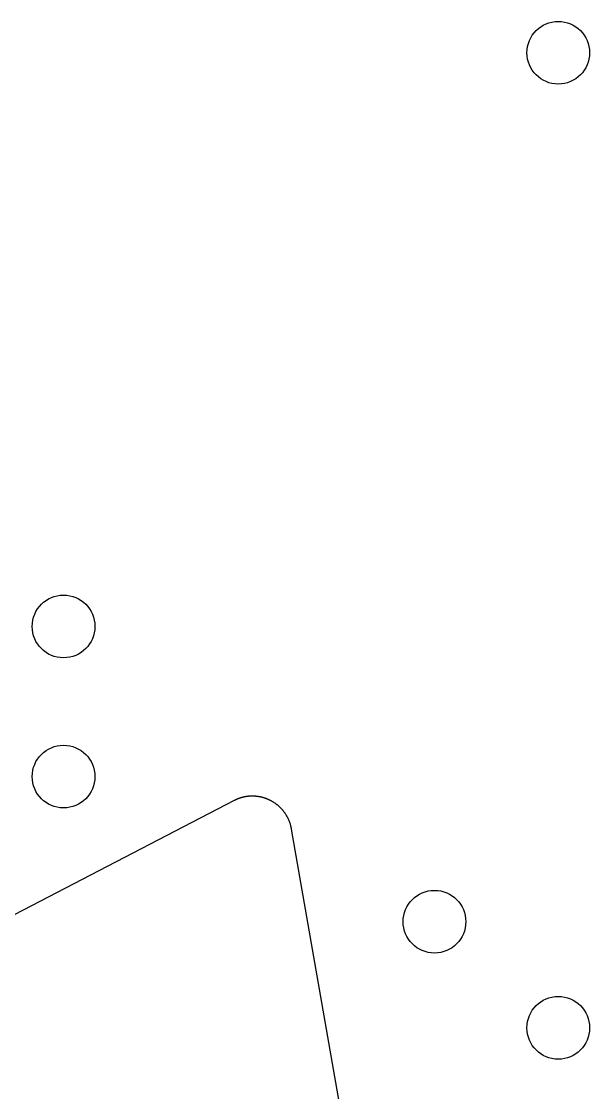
# Model space of a CAD drawing. Header units: millimetres. Extents: x 72.5 to 127.5, y -127.5 to -72.5.
# Drawn here: x 91.65 to 99.81, y -115.69 to -100.31 of the extents above; entities that cross this region are included whole.
import ezdxf

# ---------------------------------------------------------------- set-up
doc = ezdxf.new("R2010")
doc.units = ezdxf.units.MM
doc.layers.add('Edge.Cuts', color=254, linetype='CONTINUOUS', true_color=0xd0d2cd)

msp = doc.modelspace()

# ---------------------------------------------------------------- linework, layer by layer
at = {"layer": 'Edge.Cuts', "linetype": 'CONTINUOUS'}
for p, q in [((94.706862, -111.500089), (87.626761, -115.176504)), ((94.711126, -111.497901), (94.706862, -111.500089)), ((94.714207, -111.496346), (94.711126, -111.497901)), ((94.717293, -111.494812), (94.714207, -111.496346)), ((94.720386, -111.493296), (94.717293, -111.494812)), ((94.723483, -111.491801), (94.720386, -111.493296)), ((94.726587, -111.490324), (94.723483, -111.491801)), ((94.729696, -111.488867), (94.726587, -111.490324)), ((94.732812, -111.487429), (94.729696, -111.488867)), ((94.735932, -111.486012), (94.732812, -111.487429)), ((94.739059, -111.484613), (94.735932, -111.486012)), ((94.74219, -111.483234), (94.739059, -111.484613)), ((94.745329, -111.481874), (94.74219, -111.483234)), ((94.74847, -111.480534), (94.745329, -111.481874)), ((94.75162, -111.479213), (94.74847, -111.480534)), ((94.754772, -111.477912), (94.75162, -111.479213)), ((94.757932, -111.47663), (94.754772, -111.477912)), ((94.761095, -111.475368), (94.757932, -111.47663)), ((94.764265, -111.474125), (94.761095, -111.475368)), ((94.767439, -111.472902), (94.764265, -111.474125)), ((94.770619, -111.471698), (94.767439, -111.472902)), ((94.773803, -111.470514), (94.770619, -111.471698)), ((94.776994, -111.469349), (94.773803, -111.470514)), ((94.780187, -111.468204), (94.776994, -111.469349)), ((94.783387, -111.467078), (94.780187, -111.468204)), ((94.78659, -111.465972), (94.783387, -111.467078)), ((94.7898, -111.464885), (94.78659, -111.465972)), ((94.793013, -111.463818), (94.7898, -111.464885)), ((94.796232, -111.46277), (94.793013, -111.463818)), ((94.799454, -111.461742), (94.796232, -111.46277)), ((94.802683, -111.460734), (94.799454, -111.461742)), ((94.805913, -111.459745), (94.802683, -111.460734)), ((94.809151, -111.458775), (94.805913, -111.459745)), ((94.81239, -111.457826), (94.809151, -111.458775)), ((94.815637, -111.456896), (94.81239, -111.457826)), ((94.818885, -111.455986), (94.815637, -111.456896)), ((94.822139, -111.455094), (94.818885, -111.455986)), ((94.825395, -111.454224), (94.822139, -111.455094)), ((94.828658, -111.453372), (94.825395, -111.454224)), ((94.831922, -111.45254), (94.828658, -111.453372)), ((94.835193, -111.451728), (94.831922, -111.45254)), ((94.838465, -111.450935), (94.835193, -111.451728)), ((94.841744, -111.450162), (94.838465, -111.450935)), ((94.845023, -111.44941), (94.841744, -111.450162)), ((94.848309, -111.448676), (94.845023, -111.44941)), ((94.851596, -111.447962), (94.848309, -111.448676)), ((94.854888, -111.447268), (94.851596, -111.447962)), ((94.858182, -111.446594), (94.854888, -111.447268)), ((94.861482, -111.44594), (94.858182, -111.446594)), ((94.864782, -111.445305), (94.861482, -111.44594)), ((94.868088, -111.44469), (94.864782, -111.445305)), ((94.871395, -111.444095), (94.868088, -111.44469)), ((94.874708, -111.443519), (94.871395, -111.444095)), ((94.87802, -111.442964), (94.874708, -111.443519)), ((94.881339, -111.442428), (94.87802, -111.442964)), ((94.884657, -111.441913), (94.881339, -111.442428)), ((94.887981, -111.441416), (94.884657, -111.441913)), ((94.891306, -111.44094), (94.887981, -111.441416)), ((94.894635, -111.440484), (94.891306, -111.44094)), ((94.897964, -111.440047), (94.894635, -111.440484)), ((94.901298, -111.439631), (94.897964, -111.440047)), ((94.904633, -111.439234), (94.901298, -111.439631)), ((94.907972, -111.438857), (94.904633, -111.439234)), ((94.91131, -111.438501), (94.907972, -111.438857)), ((94.914653, -111.438163), (94.91131, -111.438501)), ((94.917996, -111.437847), (94.914653, -111.438163)), ((94.921344, -111.437549), (94.917996, -111.437847)), ((94.92469, -111.437272), (94.921344, -111.437549)), ((94.928041, -111.437015), (94.92469, -111.437272)), ((94.931391, -111.436778), (94.928041, -111.437015)), ((94.934745, -111.43656), (94.931391, -111.436778)), ((94.938099, -111.436363), (94.934745, -111.43656)), ((94.941456, -111.436186), (94.938099, -111.436363)), ((94.944812, -111.436029), (94.941456, -111.436186)), ((94.948172, -111.435891), (94.944812, -111.436029)), ((94.95153, -111.435774), (94.948172, -111.435891)), ((94.954892, -111.435677), (94.95153, -111.435774)), ((94.958252, -111.435599), (94.954892, -111.435677)), ((94.961616, -111.435542), (94.958252, -111.435599)), ((94.964978, -111.435505), (94.961616, -111.435542)), ((94.968343, -111.435487), (94.964978, -111.435505)), ((94.971706, -111.43549), (94.968343, -111.435487)), ((94.975072, -111.435513), (94.971706, -111.43549)), ((94.978437, -111.435556), (94.975072, -111.435513)), ((94.981803, -111.435619), (94.978437, -111.435556)), ((94.985168, -111.435702), (94.981803, -111.435619)), ((94.988535, -111.435805), (94.985168, -111.435702)), ((94.991899, -111.435927), (94.988535, -111.435805)), ((94.995266, -111.436071), (94.991899, -111.435927)), ((94.99863, -111.436234), (94.995266, -111.436071)), ((95.001996, -111.436417), (94.99863, -111.436234)), ((95.005359, -111.43662), (95.001996, -111.436417)), ((95.008724, -111.436843), (95.005359, -111.43662)), ((95.012086, -111.437086), (95.008724, -111.436843)), ((95.01545, -111.437349), (95.012086, -111.437086)), ((95.01881, -111.437632), (95.01545, -111.437349)), ((95.022172, -111.437936), (95.01881, -111.437632)), ((95.02553, -111.438259), (95.022172, -111.437936)), ((95.028889, -111.438602), (95.02553, -111.438259)), ((95.032245, -111.438965), (95.028889, -111.438602)), ((95.035601, -111.439349), (95.032245, -111.438965)), ((95.038954, -111.439752), (95.035601, -111.439349)), ((95.042306, -111.440175), (95.038954, -111.439752)), ((95.045656, -111.440618), (95.042306, -111.440175)), ((95.049005, -111.441081), (95.045656, -111.440618)), ((95.05235, -111.441564), (95.049005, -111.441081)), ((95.055695, -111.442067), (95.05235, -111.441564)), ((95.059035, -111.44259), (95.055695, -111.442067)), ((95.062375, -111.443132), (95.059035, -111.44259)), ((95.065711, -111.443695), (95.062375, -111.443132)), ((95.069046, -111.444277), (95.065711, -111.443695)), ((95.072376, -111.44488), (95.069046, -111.444277)), ((95.075705, -111.445502), (95.072376, -111.44488)), ((95.07903, -111.446144), (95.075705, -111.445502)), ((95.082353, -111.446805), (95.07903, -111.446144)), ((95.085671, -111.447487), (95.082353, -111.446805)), ((95.088987, -111.448188), (95.085671, -111.447487)), ((95.092298, -111.448909), (95.088987, -111.448188)), ((95.095607, -111.449649), (95.092298, -111.448909)), ((95.098911, -111.45041), (95.095607, -111.449649)), ((95.102213, -111.45119), (95.098911, -111.45041)), ((95.105509, -111.451989), (95.102213, -111.45119)), ((95.108802, -111.452808), (95.105509, -111.451989)), ((95.112089, -111.453647), (95.108802, -111.452808)), ((95.115374, -111.454505), (95.112089, -111.453647)), ((95.118653, -111.455383), (95.115374, -111.454505)), ((95.121928, -111.45628), (95.118653, -111.455383)), ((95.125197, -111.457197), (95.121928, -111.45628)), ((95.128463, -111.458133), (95.125197, -111.457197)), ((95.131722, -111.459088), (95.128463, -111.458133)), ((95.134977, -111.460063), (95.131722, -111.459088)), ((95.138226, -111.461057), (95.134977, -111.460063)), ((95.141471, -111.46207), (95.138226, -111.461057)), ((95.144709, -111.463103), (95.141471, -111.46207)), ((95.147942, -111.464155), (95.144709, -111.463103)), ((95.151168, -111.465225), (95.147942, -111.464155)), ((95.15439, -111.466316), (95.151168, -111.465225)), ((95.157604, -111.467425), (95.15439, -111.466316)), ((95.160813, -111.468553), (95.157604, -111.467425)), ((95.164015, -111.4697), (95.160813, -111.468553)), ((95.167211, -111.470866), (95.164015, -111.4697)), ((95.1704, -111.472051), (95.167211, -111.470866)), ((95.173583, -111.473255), (95.1704, -111.472051)), ((95.176759, -111.474477), (95.173583, -111.473255)), ((95.179928, -111.475719), (95.176759, -111.474477)), ((95.183089, -111.476978), (95.179928, -111.475719)), ((95.186244, -111.478257), (95.183089, -111.476978)), ((95.189391, -111.479554), (95.186244, -111.478257)), ((95.19253, -111.48087), (95.189391, -111.479554)), ((95.195662, -111.482205), (95.19253, -111.48087)), ((95.198786, -111.483557), (95.195662, -111.482205)), ((95.201902, -111.484928), (95.198786, -111.483557)), ((95.205011, -111.486318), (95.201902, -111.484928)), ((95.20811, -111.487726), (95.205011, -111.486318)), ((95.211202, -111.489152), (95.20811, -111.487726)), ((95.214286, -111.490596), (95.211202, -111.489152)), ((95.217361, -111.492058), (95.214286, -111.490596)), ((95.220427, -111.493538), (95.217361, -111.492058)), ((95.226533, -111.496552), (95.220427, -111.493538)), ((95.232602, -111.499638), (95.226533, -111.496552)), ((95.238635, -111.502794), (95.232602, -111.499638)), ((95.24463, -111.506021), (95.238635, -111.502794)), ((95.250585, -111.509318), (95.24463, -111.506021)), ((95.256501, -111.512684), (95.250585, -111.509318)), ((95.262375, -111.516118), (95.256501, -111.512684)), ((95.268207, -111.519621), (95.262375, -111.516118)), ((95.273997, -111.523191), (95.268207, -111.519621)), ((95.279743, -111.526828), (95.273997, -111.523191)), ((95.285444, -111.530531), (95.279743, -111.526828)), ((95.291099, -111.5343), (95.285444, -111.530531)), ((95.296708, -111.538134), (95.291099, -111.5343)), ((95.302269, -111.542033), (95.296708, -111.538134)), ((95.307782, -111.545995), (95.302269, -111.542033)), ((95.313246, -111.550021), (95.307782, -111.545995)), ((95.31866, -111.554109), (95.313246, -111.550021)), ((95.324024, -111.558258), (95.31866, -111.554109)), ((95.329335, -111.562469), (95.324024, -111.558258)), ((95.334595, -111.56674), (95.329335, -111.562469)), ((95.339801, -111.571071), (95.334595, -111.56674)), ((95.344953, -111.575462), (95.339801, -111.571071)), ((95.350051, -111.57991), (95.344953, -111.575462)), ((95.355094, -111.584417), (95.350051, -111.57991)), ((95.36008, -111.58898), (95.355094, -111.584417)), ((95.36501, -111.5936), (95.36008, -111.58898)), ((95.369882, -111.598276), (95.36501, -111.5936)), ((95.374696, -111.603006), (95.369882, -111.598276)), ((95.379452, -111.607791), (95.374696, -111.603006)), ((95.384148, -111.61263), (95.379452, -111.607791)), ((95.388784, -111.617521), (95.384148, -111.61263)), ((95.39336, -111.622465), (95.388784, -111.617521)), ((95.397875, -111.627461), (95.39336, -111.622465)), ((95.402328, -111.632507), (95.397875, -111.627461)), ((95.406719, -111.637604), (95.402328, -111.632507)), ((95.411047, -111.64275), (95.406719, -111.637604)), ((95.415312, -111.647945), (95.411047, -111.64275)), ((95.419513, -111.653188), (95.415312, -111.647945)), ((95.42365, -111.658479), (95.419513, -111.653188)), ((95.427723, -111.663817), (95.42365, -111.658479)), ((95.43173, -111.669202), (95.427723, -111.663817)), ((95.435672, -111.674632), (95.43173, -111.669202)), ((95.439548, -111.680107), (95.435672, -111.674632)), ((95.443357, -111.685626), (95.439548, -111.680107)), ((95.4471, -111.69119), (95.443357, -111.685626)), ((95.450775, -111.696796), (95.4471, -111.69119)), ((95.454383, -111.702445), (95.450775, -111.696796)), ((95.457923, -111.708137), (95.454383, -111.702445)), ((95.461395, -111.71387), (95.457923, -111.708137)), ((95.464798, -111.719643), (95.461395, -111.71387)), ((95.468133, -111.725458), (95.464798, -111.719643)), ((95.471398, -111.731311), (95.468133, -111.725458)), ((95.474593, -111.737205), (95.471398, -111.731311)), ((95.477719, -111.743137), (95.474593, -111.737205)), ((95.480774, -111.749107), (95.477719, -111.743137)), ((95.483759, -111.755115), (95.480774, -111.749107)), ((95.486673, -111.76116), (95.483759, -111.755115)), ((95.489517, -111.767242), (95.486673, -111.76116)), ((95.492289, -111.77336), (95.489517, -111.767242)), ((95.494989, -111.779513), (95.492289, -111.77336)), ((95.497618, -111.785703), (95.494989, -111.779513)), ((95.500175, -111.791927), (95.497618, -111.785703)), ((95.502659, -111.798185), (95.500175, -111.791927)), ((95.505072, -111.804478), (95.502659, -111.798185)), ((95.507411, -111.810804), (95.505072, -111.804478)), ((95.509677, -111.817163), (95.507411, -111.810804)), ((95.511871, -111.823555), (95.509677, -111.817163)), ((95.513991, -111.829979), (95.511871, -111.823555)), ((95.516037, -111.836435), (95.513991, -111.829979)), ((95.518009, -111.842923), (95.516037, -111.836435)), ((95.519908, -111.849443), (95.518009, -111.842923)), ((95.521732, -111.855993), (95.519908, -111.849443)), ((95.523482, -111.862574), (95.521732, -111.855993)), ((95.525157, -111.869185), (95.523482, -111.862574)), ((95.526757, -111.875826), (95.525157, -111.869185)), ((95.528282, -111.882496), (95.526757, -111.875826)), ((95.529732, -111.889196), (95.528282, -111.882496)), ((95.531106, -111.895925), (95.529732, -111.889196)), ((95.532405, -111.902683), (95.531106, -111.895925)), ((95.533627, -111.909469), (95.532405, -111.902683)), ((97.953314, -125.779217), (95.533627, -111.909469))]:
    msp.add_line(p, q, dxfattribs=at)
at = {"layer": 'Edge.Cuts'}
for centre in [(99.365, -100.762), (92.257888, -108.999348), (92.257888, -111.154609), (97.587, -113.238), (99.365, -114.762)]:
    msp.add_circle(centre, 0.45, dxfattribs=at)

doc.saveas('drawing.dxf')
